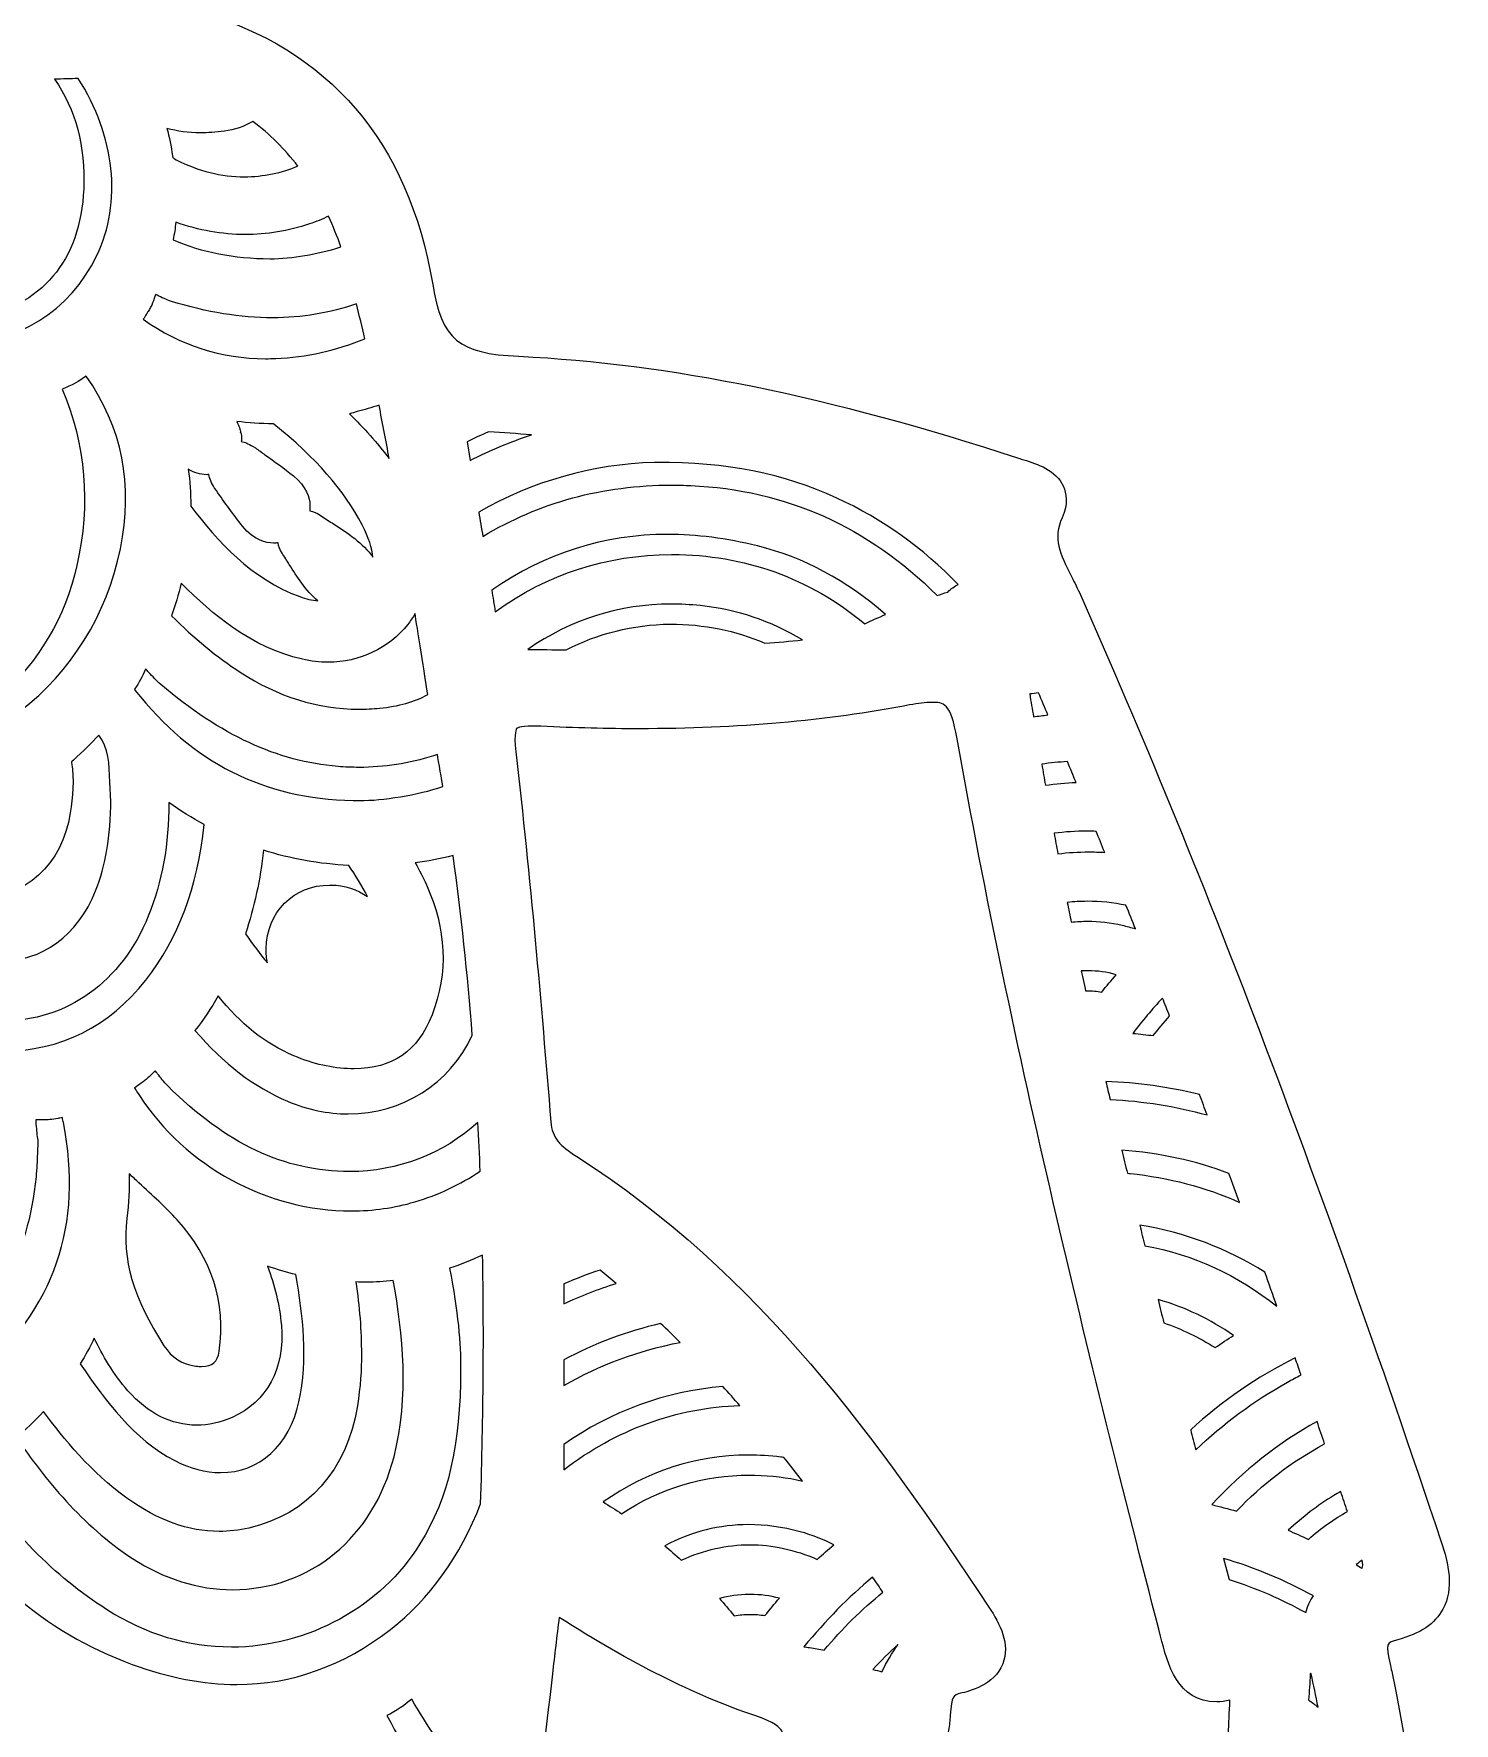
# Model space of a CAD drawing. Extents: x 40 to 1960, y -815 to -185.
# Drawn here: x 808.2 to 974.1, y -598.4 to -401.1 of the extents above; entities that cross this region are included whole.
import ezdxf

# ---------------------------------------------------------------- set-up
doc = ezdxf.new("R2010")
doc.units = 0
doc.header["$MEASUREMENT"] = 0
doc.layers.add('Layer 1', color=7, linetype='Continuous')

# ---------------------------------------------------------------- blocks, each defined once
blk = doc.blocks.new('block 2')
at = {"layer": 'Layer 1', "lineweight": 0}
for points, knots in [([(966.65, -591.68), (966.04, -589.04), (966.18, -589.01), (967.52, -588.66), (970.12, -587.98), (971.84, -586.81), (972.77, -585.09), (974.1, -582.65), (973.42, -579.75), (972.58, -577.24), (958.08, -533.92), (944.69, -498.78), (930.43, -466.66), (930.11, -465.94), (929.75, -465.24), (929.41, -464.57), (927.97, -461.78), (927.2, -460.08), (928.3, -457.65), (929.04, -456.02), (928.78, -454.76), (928.44, -453.99), (927.56, -452.04), (925.39, -451.38), (923.81, -450.89), (923.6, -450.83), (923.39, -450.76), (923.2, -450.7), (901.04, -443.43), (882.49, -439.65), (864.83, -438.8), (857.74, -438.46), (855.86, -436.89), (854.76, -430.4), (851.93, -413.71), (842.7, -402.97), (827.34, -398.49), (826.64, -398.28), (825.94, -398.21), (825.26, -398.14), (824.76, -398.09), (823.84, -398), (823.64, -397.85), (823.64, -397.84), (823.53, -397.67), (823.53, -397.11), (823.52, -395.38), (824.27, -394.51), (826.89, -393.22), (844.83, -384.36), (857.21, -369.74), (866.94, -356.6), (868.21, -354.9), (870.84, -351.35), (867.88, -347.58), (866.56, -345.89), (866.97, -344.51), (867.94, -341.8), (868.06, -341.47), (868.18, -341.14), (868.3, -340.8), (878.96, -309.79), (885.49, -280.97), (888.28, -252.68), (888.31, -252.36), (888.42, -251.91), (888.53, -251.44), (888.91, -249.82), (889.63, -246.79), (887, -245.19), (883.56, -243.09), (883.95, -240.84), (885.02, -236.72), (885.36, -235.42), (885.71, -234.07), (885.83, -232.71), (886.02, -230.78), (886.22, -228.86), (886.43, -226.93), (887.2, -219.73), (887.99, -212.27), (887.46, -204.86), (887.26, -202.09), (887.2, -199.89), (887.16, -198.11), (886.93, -189.5), (885.64, -188.84), (876.69, -188.16), (875.08, -188.04), (873.07, -187.89), (870.69, -187.65), (870, -187.58), (869.34, -187.55), (868.74, -187.55), (865.97, -187.55), (863.99, -188.29), (862.7, -189.82), (860.82, -192.07), (861.09, -195.3), (861.54, -197.87), (863.25, -207.75), (864.87, -217.83), (866.44, -227.58), (866.44, -227.58), (867.33, -233.12), (867.33, -233.12), (867.39, -233.54), (867.53, -233.94), (867.66, -234.3), (863.34, -235.24), (862.99, -238.85), (862.8, -240.85), (862.76, -241.32), (862.72, -241.76), (862.64, -242.14), (858.01, -266.8), (854.54, -293.75), (851.72, -326.96), (851.7, -327.18), (851.69, -327.4), (851.68, -327.61), (851.58, -329.05), (851.5, -329.58), (850.74, -330.31), (843.49, -337.24), (837.44, -345.28), (831.59, -353.05), (830.46, -354.56), (829.32, -356.07), (828.18, -357.58), (827.35, -358.67), (826.64, -359.82), (825.96, -360.94), (825.41, -361.84), (824.87, -362.71), (824.29, -363.53), (822.1, -349.98), (816.64, -336.66), (798.72, -332.25), (798.54, -332.21), (798.45, -332.16), (798.44, -332.16), (798.44, -332.16), (798.44, -332.16), (798.44, -332.16), (798.44, -332.16), (798.36, -332.01), (798.39, -331.61), (798.53, -329.1), (798.3, -326.68), (798.07, -324.33), (797.74, -320.92), (797.43, -317.69), (798.24, -314.36), (799.87, -307.63), (798.06, -300.06), (793.38, -294.11), (789.47, -289.14), (784.26, -286.28), (779.07, -286.28), (778.12, -286.28), (777.17, -286.38), (776.24, -286.57), (774.1, -287.01), (771.98, -287.23), (769.76, -287.23), (767.51, -287.23), (765.17, -287.01), (762.41, -286.54), (759.24, -286.01), (756.03, -285.74), (752.58, -285.74), (747.58, -285.74), (742.18, -286.3), (735.59, -287.51), (735.29, -287.56), (734.99, -287.63), (734.7, -287.69), (734.1, -287.82), (733.57, -287.93), (733.1, -287.93), (732.9, -287.93), (732.71, -287.91), (732.52, -287.87), (730.66, -287.47), (728.78, -287.26), (726.94, -287.26), (720.26, -287.26), (714.1, -290.01), (710.04, -294.8), (705.98, -299.61), (704.36, -305.95), (705.48, -312.66), (706.18, -316.78), (706.04, -320.73), (705.9, -324.91), (705.86, -326.33), (705.81, -327.76), (705.79, -329.19), (705.77, -331.71), (705.34, -332.25), (702.76, -333), (692.47, -335.98), (685.34, -343.15), (682.13, -353.71), (681.18, -356.85), (680.47, -360), (679.73, -363.34), (672.9, -353.02), (664.92, -342.8), (655.99, -332.93), (653.67, -330.36), (652.26, -328.15), (651.97, -324.46), (649.67, -295.75), (646.06, -267.67), (641.24, -241.02), (641.2, -240.76), (641.16, -240.47), (641.12, -240.18), (640.87, -238.42), (640.35, -234.74), (636.79, -234.52), (636.58, -234.51), (636.41, -234.49), (636.27, -234.47), (636.31, -234.33), (636.34, -234.18), (636.38, -234.05), (636.48, -233.65), (636.6, -233.2), (636.69, -232.71), (637.02, -230.84), (637.36, -228.97), (637.69, -227.1), (639.01, -219.81), (640.37, -212.28), (641.28, -204.78), (642.3, -196.46), (642.8, -192.28), (640.48, -189.65), (638.82, -187.78), (636.22, -187.54), (634.14, -187.54), (631.85, -187.54), (628.96, -187.86), (624.97, -188.3), (624.97, -188.3), (624.57, -188.34), (624.57, -188.34), (619.48, -188.9), (617.41, -191.06), (616.92, -196.31), (615.57, -210.99), (617.24, -225.38), (619.21, -240.05), (619.28, -240.54), (619.38, -241), (619.47, -241.41), (619.57, -241.86), (619.73, -242.6), (619.69, -242.78), (619.69, -242.78), (619.61, -242.88), (619.32, -243.02), (614.87, -245.24), (615.3, -249.27), (615.58, -251.94), (615.58, -251.94), (615.63, -252.45), (615.63, -252.45), (618.51, -281.06), (625.11, -310.1), (635.81, -341.23), (636.02, -341.84), (636.28, -342.41), (636.53, -342.95), (637.29, -344.61), (637.41, -345.14), (637.13, -345.5), (632.69, -351.26), (636.13, -355.66), (638.65, -358.87), (638.65, -358.87), (638.95, -359.25), (638.95, -359.25), (649.27, -372.49), (661.17, -385.82), (678.19, -393.72), (679.87, -394.5), (680.49, -395.54), (680.47, -397.55), (680.47, -397.66), (680.46, -397.74), (680.46, -397.8), (680.18, -397.89), (679.59, -397.96), (679.21, -398), (678.69, -398.06), (678.15, -398.12), (677.61, -398.26), (672.6, -399.58), (668.29, -401.57), (664.45, -404.37), (653.23, -412.52), (649.79, -424.92), (648.04, -434.8), (647.51, -437.82), (646.98, -438.33), (644.26, -438.41), (627.57, -438.92), (610.32, -441.99), (588.33, -448.37), (587.5, -448.6), (586.59, -448.8), (585.62, -449.01), (582.22, -449.74), (578.35, -450.57), (576.43, -453.83), (575.21, -455.9), (575.04, -458.51), (575.92, -461.8), (575.86, -461.9), (575.81, -462.01), (575.77, -462.11), (566.54, -482.69), (556, -506.68), (547.62, -530.91), (544.53, -539.84), (541.35, -548.9), (538.28, -557.67), (535.8, -564.74), (533.32, -571.81), (530.86, -578.88), (529.98, -581.43), (529.98, -583.47), (530.89, -585.1), (531.68, -586.53), (533.07, -587.48), (535.01, -587.92), (537.39, -588.47), (537.92, -589.15), (537.13, -592.92), (532.62, -614.36), (530.55, -638.04), (530.78, -665.29), (530.8, -666.88), (530.79, -668.3), (530.79, -669.55), (530.77, -675.14), (530.77, -677.94), (532.62, -679.8), (534.23, -681.42), (536.6, -681.55), (539.53, -681.55), (540.23, -681.55), (541.01, -681.54), (541.86, -681.53), (542.9, -681.51), (544.07, -681.5), (545.38, -681.5), (546.14, -681.5), (546.95, -681.5), (547.81, -681.52), (547.81, -681.52), (548.11, -681.52), (548.11, -681.52), (555.36, -681.52), (556.24, -676.77), (556.27, -673.19), (556.29, -670.8), (556.48, -668.32), (556.67, -665.93), (556.88, -663.36), (557.09, -660.71), (557.1, -658.05), (557.11, -653.33), (557.17, -648.53), (557.23, -643.88), (557.43, -628.6), (557.63, -612.81), (556.2, -597.23), (556.16, -596.77), (556.05, -596.29), (555.94, -595.79), (555.91, -595.69), (555.88, -595.55), (555.85, -595.41), (556.7, -595.64), (557.47, -595.75), (558.18, -595.75), (562.36, -595.75), (563.29, -592.14), (563.84, -589.99), (563.84, -589.99), (563.9, -589.78), (563.9, -589.78), (575.07, -546.76), (582.56, -513.46), (588.18, -481.82), (588.74, -478.68), (589.38, -478.68), (590.07, -478.68), (590.54, -478.68), (591.14, -478.77), (591.92, -478.94), (601.8, -481.18), (612.43, -482.23), (625.38, -482.23), (628.94, -482.23), (632.75, -482.15), (637.04, -481.99), (637.25, -481.98), (637.45, -481.98), (637.64, -481.98), (639.1, -481.98), (639.49, -482.22), (639.5, -482.22), (639.5, -482.22), (639.5, -482.22), (639.5, -482.22), (639.53, -482.27), (639.75, -482.74), (639.46, -484.73), (637.38, -499.13), (635.63, -512.13), (635.27, -525.36), (635.17, -528.86), (634.08, -530.76), (630.95, -532.9), (610.63, -546.77), (596.27, -566.4), (583.78, -585.53), (582.24, -587.9), (581.8, -589.94), (582.47, -591.59), (582.85, -592.5), (583.73, -593.69), (585.79, -594.13), (588.57, -594.74), (588.85, -596.19), (589.21, -599.41), (589.28, -600.04), (589.35, -600.69), (589.46, -601.33), (597.17, -646.35), (609.09, -690.15), (624.87, -731.49), (625.86, -734.08), (626.03, -736.33), (625.41, -738.78), (620.87, -756.68), (618.25, -774.61), (616.28, -789.79), (615.19, -798.2), (614.64, -802.43), (616.68, -805.53), (618.75, -808.69), (622.68, -809.55), (630.5, -811.27), (630.5, -811.27), (631.9, -811.58), (631.9, -811.58), (633.63, -811.96), (635.07, -812.14), (636.3, -812.14), (643.36, -812.14), (643.79, -805.65), (643.99, -802.53), (645.28, -782.97), (646.39, -762.1), (644.51, -740.93), (644.51, -740.93), (644.45, -740.33), (644.45, -740.33), (644.42, -739.94), (644.35, -739.28), (644.33, -738.77), (650.19, -735.26), (648.26, -730.18), (647.08, -727.08), (646.71, -726.11), (646.36, -725.19), (646.22, -724.42), (645.54, -720.56), (644.41, -716.78), (643.32, -713.12), (642.85, -711.54), (642.37, -709.9), (641.93, -708.3), (633.14, -676.22), (622.38, -641.64), (609.04, -602.59), (608.81, -601.91), (608.45, -601.28), (608.11, -600.67), (607.9, -600.32), (607.59, -599.77), (607.45, -599.42), (607.55, -599.37), (607.67, -599.31), (607.85, -599.24), (617.5, -595.61), (626.46, -590.81), (634.76, -586), (634.93, -587.56), (635.07, -588.84), (635.16, -590.13), (636.8, -613.48), (640.99, -633.67), (647.99, -651.85), (654.9, -669.82), (664.79, -689.74), (685.79, -701.24), (686.8, -701.79), (687.74, -703.2), (688.66, -704.57), (688.91, -704.94), (689.16, -705.32), (689.41, -705.67), (703.55, -725.84), (727.07, -737.88), (752.31, -737.88), (769.61, -737.88), (786.31, -731.98), (799.33, -721.28), (804.79, -716.79), (809.78, -711.66), (814.61, -706.71), (820.69, -700.46), (826.98, -694), (834.18, -688.89), (835.29, -688.1), (836.07, -687.05), (836.75, -686.12), (836.95, -685.86), (837.15, -685.59), (837.36, -685.33), (855.78, -662.36), (862.26, -635.24), (865.85, -614.19), (867.06, -607.11), (867.88, -600.09), (868.75, -592.65), (869, -590.49), (869.26, -588.28), (869.53, -586.05), (877.97, -591.46), (885.17, -595.06), (892.5, -597.57), (894.67, -598.31), (895.35, -598.93), (895.54, -599.32), (895.98, -600.22), (895.14, -602.61), (894.87, -603.39), (879.64, -646.9), (867.16, -687.77), (856.72, -728.33), (856.63, -728.7), (856.5, -729.1), (856.37, -729.52), (855.72, -731.58), (854.36, -735.88), (858.15, -737.41), (860.09, -738.19), (859.99, -738.67), (859.53, -740.97), (859.39, -741.65), (859.25, -742.36), (859.19, -743.11), (857.94, -761.33), (858.28, -780.91), (860.24, -804.71), (860.67, -809.85), (862.85, -812.46), (866.74, -812.46), (867.8, -812.46), (868.98, -812.26), (870.33, -811.84), (873.72, -810.78), (877.48, -810.15), (881.22, -810), (882.94, -809.94), (885.41, -809.64), (887.04, -807.82), (888.76, -805.9), (888.72, -803.19), (888.55, -800.81), (887.14, -781.4), (883.98, -761.52), (878.9, -740.05), (878.1, -736.68), (878.25, -733.89), (879.4, -730.71), (883.77, -718.62), (888.86, -704.28), (893.47, -689.69), (901.9, -662.96), (908.75, -634.22), (915.02, -599.24), (915.13, -598.65), (915.17, -598.06), (915.21, -597.49), (915.38, -595.24), (915.57, -595.12), (916.42, -594.92), (917.39, -594.69), (920.35, -594), (921.35, -591.48), (922.27, -589.18), (921.05, -586.83), (919.73, -584.85), (907.05, -565.68), (892.89, -545.84), (871.58, -532.22), (869.62, -530.97), (868.72, -530.09), (868.56, -528.18), (867.43, -514.42), (866.18, -499.75), (864.47, -484.97), (864.21, -482.69), (864.55, -482.26), (864.56, -482.25), (864.56, -482.25), (864.86, -481.98), (866.47, -481.98), (866.76, -481.98), (867.06, -481.99), (867.39, -482), (871.36, -482.19), (875.23, -482.29), (878.89, -482.29), (890.42, -482.29), (900.75, -481.38), (910.48, -479.51), (911.51, -479.31), (912.34, -479.21), (913.02, -479.21), (914.47, -479.21), (915.26, -479.21), (916.02, -483.45), (922.55, -520.11), (931.6, -556.58), (939.58, -587.42), (939.58, -587.42), (939.8, -588.25), (939.8, -588.25), (940.61, -591.49), (941.72, -595.91), (946.35, -595.91), (946.84, -595.91), (947.35, -595.86), (947.9, -595.74), (947.83, -597.15), (947.77, -598.42), (947.69, -599.69), (946.18, -623.05), (946.21, -647.24), (947.77, -673.65), (947.88, -675.6), (948.23, -681.53), (954.78, -681.53), (955.18, -681.53), (955.6, -681.51), (956.04, -681.46), (956.52, -681.42), (957.05, -681.39), (957.66, -681.39), (958.3, -681.39), (958.94, -681.42), (959.58, -681.44), (960.15, -681.46), (960.72, -681.48), (961.3, -681.49), (962.19, -681.5), (963.01, -681.51), (963.75, -681.51), (963.75, -681.51), (963.75, -681.51), (963.75, -681.51), (972.67, -681.51), (973.09, -678.88), (973.18, -669.75), (973.46, -639.57), (971.45, -615.04), (966.84, -592.55), (966.78, -592.27), (966.72, -591.98), (966.65, -591.68)], [0, 0, 0, 0, 1, 1, 1, 2, 2, 2, 3, 3, 3, 4, 4, 4, 5, 5, 5, 6, 6, 6, 7, 7, 7, 8, 8, 8, 9, 9, 9, 10, 10, 10, 11, 11, 11, 12, 12, 12, 13, 13, 13, 14, 14, 14, 15, 15, 15, 16, 16, 16, 17, 17, 17, 18, 18, 18, 19, 19, 19, 20, 20, 20, 21, 21, 21, 22, 22, 22, 23, 23, 23, 24, 24, 24, 25, 25, 25, 26, 26, 26, 27, 27, 27, 28, 28, 28, 29, 29, 29, 30, 30, 30, 31, 31, 31, 32, 32, 32, 33, 33, 33, 34, 34, 34, 35, 35, 35, 36, 36, 36, 37, 37, 37, 38, 38, 38, 39, 39, 39, 40, 40, 40, 41, 41, 41, 42, 42, 42, 43, 43, 43, 44, 44, 44, 45, 45, 45, 46, 46, 46, 47, 47, 47, 48, 48, 48, 49, 49, 49, 50, 50, 50, 51, 51, 51, 52, 52, 52, 53, 53, 53, 54, 54, 54, 55, 55, 55, 56, 56, 56, 57, 57, 57, 58, 58, 58, 59, 59, 59, 60, 60, 60, 61, 61, 61, 62, 62, 62, 63, 63, 63, 64, 64, 64, 65, 65, 65, 66, 66, 66, 67, 67, 67, 68, 68, 68, 69, 69, 69, 70, 70, 70, 71, 71, 71, 72, 72, 72, 73, 73, 73, 74, 74, 74, 75, 75, 75, 76, 76, 76, 77, 77, 77, 78, 78, 78, 79, 79, 79, 80, 80, 80, 81, 81, 81, 82, 82, 82, 83, 83, 83, 84, 84, 84, 85, 85, 85, 86, 86, 86, 87, 87, 87, 88, 88, 88, 89, 89, 89, 90, 90, 90, 91, 91, 91, 92, 92, 92, 93, 93, 93, 94, 94, 94, 95, 95, 95, 96, 96, 96, 97, 97, 97, 98, 98, 98, 99, 99, 99, 100, 100, 100, 101, 101, 101, 102, 102, 102, 103, 103, 103, 104, 104, 104, 105, 105, 105, 106, 106, 106, 107, 107, 107, 108, 108, 108, 109, 109, 109, 110, 110, 110, 111, 111, 111, 112, 112, 112, 113, 113, 113, 114, 114, 114, 115, 115, 115, 116, 116, 116, 117, 117, 117, 118, 118, 118, 119, 119, 119, 120, 120, 120, 121, 121, 121, 122, 122, 122, 123, 123, 123, 124, 124, 124, 125, 125, 125, 126, 126, 126, 127, 127, 127, 128, 128, 128, 129, 129, 129, 130, 130, 130, 131, 131, 131, 132, 132, 132, 133, 133, 133, 134, 134, 134, 135, 135, 135, 136, 136, 136, 137, 137, 137, 138, 138, 138, 139, 139, 139, 140, 140, 140, 141, 141, 141, 142, 142, 142, 143, 143, 143, 144, 144, 144, 145, 145, 145, 146, 146, 146, 147, 147, 147, 148, 148, 148, 149, 149, 149, 150, 150, 150, 151, 151, 151, 152, 152, 152, 153, 153, 153, 154, 154, 154, 155, 155, 155, 156, 156, 156, 157, 157, 157, 158, 158, 158, 159, 159, 159, 160, 160, 160, 161, 161, 161, 162, 162, 162, 163, 163, 163, 164, 164, 164, 165, 165, 165, 166, 166, 166, 167, 167, 167, 168, 168, 168, 169, 169, 169, 170, 170, 170, 171, 171, 171, 172, 172, 172, 173, 173, 173, 174, 174, 174, 175, 175, 175, 176, 176, 176, 177, 177, 177, 178, 178, 178, 179, 179, 179, 180, 180, 180, 181, 181, 181, 182, 182, 182, 183, 183, 183, 184, 184, 184, 185, 185, 185, 186, 186, 186, 187, 187, 187, 188, 188, 188, 189, 189, 189, 190, 190, 190, 191, 191, 191, 192, 192, 192, 193, 193, 193, 194, 194, 194, 195, 195, 195, 196, 196, 196, 197, 197, 197, 198, 198, 198, 199, 199, 199, 200, 200, 200, 201, 201, 201, 202, 202, 202, 203, 203, 203, 204, 204, 204, 205, 205, 205, 206, 206, 206, 207, 207, 207, 208, 208, 208, 209, 209, 209, 210, 210, 210, 211, 211, 211, 212, 212, 212, 213, 213, 213, 214, 214, 214, 215, 215, 215, 216, 216, 216, 217, 217, 217, 218, 218, 218, 219, 219, 219, 220, 220, 220, 221, 221, 221, 222, 222, 222, 223, 223, 223, 224, 224, 224, 225, 225, 225, 226, 226, 226, 227, 227, 227, 228, 228, 228, 229, 229, 229, 230, 230, 230, 230]), ([(815.52, -427.03), (812.4, -433.53), (806.17, -437.41), (798.87, -437.41), (796.42, -437.41), (793.94, -436.97), (791.48, -436.11), (786.06, -434.22), (781.87, -430.92), (778.68, -426.04), (779.39, -425.57), (780, -425.02), (780.54, -424.46), (781.29, -425.55), (782.12, -426.63), (783.14, -427.6), (788.07, -432.27), (793.03, -434.54), (798.3, -434.54), (799.27, -434.54), (800.28, -434.46), (801.27, -434.3), (809, -433.09), (813.64, -427.6), (813.99, -419.24), (814.2, -414.27), (813.05, -409.98), (810.58, -406.44), (811.52, -406.41), (812.44, -406.39), (813.35, -406.36), (817.65, -413), (818.49, -420.82), (815.52, -427.03)], [0, 0, 0, 0, 1, 1, 1, 2, 2, 2, 3, 3, 3, 4, 4, 4, 5, 5, 5, 6, 6, 6, 7, 7, 7, 8, 8, 8, 9, 9, 9, 10, 10, 10, 11, 11, 11, 11]), ([(827.62, -412.71), (828.49, -412.71), (829.41, -412.64), (830.42, -412.51), (831.63, -412.35), (832.75, -411.96), (833.74, -411.38), (835.7, -412.84), (837.47, -414.58), (839.02, -416.59), (838.1, -416.98), (837.11, -417.29), (836.04, -417.5), (834.95, -417.72), (833.85, -417.84), (832.76, -417.84), (830.09, -417.84), (827.41, -417.17), (824.78, -415.84), (824.5, -415.7), (824.43, -415.62), (824.43, -415.62), (824.43, -415.62), (824.4, -415.56), (824.37, -415.38), (824.2, -414.27), (823.99, -413.2), (823.72, -412.18), (824.92, -412.53), (826.22, -412.71), (827.62, -412.71)], [0, 0, 0, 0, 1, 1, 1, 2, 2, 2, 3, 3, 3, 4, 4, 4, 5, 5, 5, 6, 6, 6, 7, 7, 7, 8, 8, 8, 9, 9, 9, 10, 10, 10, 10]), ([(842.58, -422.44), (843.12, -423.58), (843.6, -424.77), (844.03, -426.01), (843.99, -426.02), (843.96, -426.03), (843.92, -426.05), (841.3, -426.89), (838.38, -427.38), (835.76, -427.41), (831.48, -427.36), (827.88, -426.66), (824.44, -425.2), (824.58, -424.51), (824.68, -423.82), (824.74, -423.14), (827.43, -424.1), (830.15, -424.58), (832.85, -424.58), (835.36, -424.58), (837.89, -424.16), (840.37, -423.34), (841.13, -423.09), (841.87, -422.79), (842.58, -422.44)], [0, 0, 0, 0, 1, 1, 1, 2, 2, 2, 3, 3, 3, 4, 4, 4, 5, 5, 5, 6, 6, 6, 7, 7, 7, 8, 8, 8, 8]), ([(821.3, -433.91), (821.37, -433.8), (821.43, -433.68), (821.51, -433.57), (821.95, -432.91), (822.2, -432.19), (822.39, -431.61), (822.4, -431.6), (822.4, -431.59), (822.4, -431.58), (822.47, -431.62), (822.53, -431.65), (822.59, -431.67), (823.08, -431.92), (823.64, -432.2), (824.25, -432.39), (828.37, -433.66), (832.34, -434.3), (836.04, -434.3), (839.48, -434.3), (842.77, -433.75), (845.86, -432.66), (846.19, -433.99), (846.51, -435.36), (846.83, -436.75), (843.51, -438.12), (840.01, -438.9), (836.42, -439.06), (836.02, -439.07), (835.63, -439.08), (835.23, -439.08), (830.09, -439.08), (825.28, -437.54), (820.95, -434.48), (821.08, -434.28), (821.19, -434.09), (821.3, -433.91)], [0, 0, 0, 0, 1, 1, 1, 2, 2, 2, 3, 3, 3, 4, 4, 4, 5, 5, 5, 6, 6, 6, 7, 7, 7, 8, 8, 8, 9, 9, 9, 10, 10, 10, 11, 11, 11, 12, 12, 12, 12]), ([(818.27, -461.29), (815.07, -476.9), (801.58, -487.4), (784.66, -487.42), (777.53, -487.04), (767.59, -484.5), (760.56, -474.56), (758.71, -471.94), (757.45, -468.78), (756.73, -464.92), (757.9, -464.74), (758.92, -464.46), (759.81, -464.08), (764.5, -475.96), (776.15, -484.21), (788.28, -484.21), (788.56, -484.21), (788.85, -484.21), (789.14, -484.2), (800.78, -483.81), (810.45, -475.38), (813.19, -463.22), (814.81, -456.04), (814.24, -449.13), (811.48, -442.65), (812.56, -442.2), (813.49, -441.69), (814.28, -441.11), (818.51, -447.16), (819.81, -453.77), (818.27, -461.29)], [0, 0, 0, 0, 1, 1, 1, 2, 2, 2, 3, 3, 3, 4, 4, 4, 5, 5, 5, 6, 6, 6, 7, 7, 7, 8, 8, 8, 9, 9, 9, 10, 10, 10, 10]), ([(849.68, -450.75), (848.27, -448.86), (846.68, -447.14), (845.06, -445.51), (845.35, -445.43), (845.65, -445.34), (845.94, -445.26), (846.77, -445.03), (847.63, -444.79), (848.49, -444.52), (848.9, -446.58), (849.3, -448.66), (849.68, -450.75)], [0, 0, 0, 0, 1, 1, 1, 2, 2, 2, 3, 3, 3, 4, 4, 4, 4]), ([(847.58, -461.98), (846.24, -460.32), (844.52, -459.23), (843.01, -458.26), (842.53, -457.96), (842.06, -457.66), (841.6, -457.34), (841.23, -457.09), (840.82, -456.92), (840.39, -456.85), (840.43, -456.61), (840.43, -456.39), (840.42, -456.19), (840.38, -455.32), (840.01, -454.02), (838.49, -452.77), (837.4, -451.88), (836.26, -451.07), (835.16, -450.29), (834.79, -450.03), (834.42, -449.76), (834.05, -449.5), (833.72, -449.26), (833.39, -449.11), (833.17, -449.01), (833.17, -449.01), (833.04, -448.95), (833.04, -448.95), (832.83, -448.84), (832.62, -448.78), (832.39, -448.74), (832.4, -448.66), (832.42, -448.58), (832.43, -448.5), (832.44, -448.21), (832.4, -447.92), (832.31, -447.65), (832.32, -447.67), (832.32, -447.7), (832.32, -447.7), (832.33, -447.7), (832.33, -447.69), (832.32, -447.68), (832.27, -447.41), (832.15, -446.91), (831.86, -446.4), (833.25, -446.58), (834.66, -446.68), (836.1, -446.68), (836.1, -446.68), (836.15, -446.68), (836.15, -446.68), (836.16, -446.69), (836.17, -446.7), (836.19, -446.71), (841.12, -450.66), (844.4, -454.4), (846.51, -458.48), (847.29, -460), (847.7, -461.21), (847.77, -462.27), (847.71, -462.17), (847.66, -462.08), (847.58, -461.98)], [0, 0, 0, 0, 1, 1, 1, 2, 2, 2, 3, 3, 3, 4, 4, 4, 5, 5, 5, 6, 6, 6, 7, 7, 7, 8, 8, 8, 9, 9, 9, 10, 10, 10, 11, 11, 11, 12, 12, 12, 13, 13, 13, 14, 14, 14, 15, 15, 15, 16, 16, 16, 17, 17, 17, 18, 18, 18, 19, 19, 19, 20, 20, 20, 21, 21, 21, 21]), ([(861.33, -447.61), (862.97, -447.71), (864.63, -447.83), (866.3, -447.98), (863.83, -448.79), (861.44, -449.78), (859.14, -450.97), (859.14, -450.97), (858.77, -448.78), (858.77, -448.78), (859.61, -448.37), (860.46, -447.98), (861.33, -447.61)], [0, 0, 0, 0, 1, 1, 1, 2, 2, 2, 3, 3, 3, 4, 4, 4, 4]), ([(914.92, -466.34), (914.47, -466.47), (914.07, -466.6), (913.68, -466.73), (905.66, -458.7), (895.98, -454.38), (884.91, -453.89), (884.17, -453.86), (883.43, -453.84), (882.7, -453.84), (874.64, -453.84), (867.22, -455.85), (860.62, -459.83), (860.46, -458.89), (860.3, -457.94), (860.15, -456.99), (866.44, -453.38), (873.36, -451.42), (880.67, -451.18), (880.67, -451.18), (880.88, -451.18), (880.88, -451.18), (889.18, -451.18), (895.68, -452.47), (901.96, -455.35), (907.31, -457.81), (912.07, -461.2), (916.15, -465.46), (915.74, -465.65), (915.33, -465.93), (914.92, -466.34)], [0, 0, 0, 0, 1, 1, 1, 2, 2, 2, 3, 3, 3, 4, 4, 4, 5, 5, 5, 6, 6, 6, 7, 7, 7, 8, 8, 8, 9, 9, 9, 10, 10, 10, 10]), ([(826.21, -451.99), (826.87, -452.4), (827.61, -452.62), (828.36, -452.62), (828.36, -452.62), (828.36, -452.62), (828.36, -452.62), (828.45, -452.62), (828.53, -452.6), (828.61, -452.6), (828.69, -453.08), (828.89, -453.61), (829.28, -454.18), (829.28, -454.18), (829.49, -454.48), (829.49, -454.48), (830.45, -455.86), (831.45, -457.29), (832.56, -458.65), (833.89, -460.27), (835.26, -460.61), (836.18, -460.61), (836.18, -460.61), (836.18, -460.61), (836.18, -460.61), (836.33, -460.61), (836.5, -460.6), (836.69, -460.57), (836.76, -461), (836.91, -461.41), (837.16, -461.77), (837.46, -462.21), (837.73, -462.66), (838.01, -463.11), (838.89, -464.52), (839.88, -466.1), (841.35, -467.36), (840.66, -467.29), (839.96, -467.12), (839.24, -466.86), (833.56, -464.8), (829.61, -460.38), (826.49, -456.29), (826.49, -456.27), (826.49, -456.25), (826.49, -456.24), (826.49, -454.8), (826.39, -453.38), (826.21, -451.99)], [0, 0, 0, 0, 1, 1, 1, 2, 2, 2, 3, 3, 3, 4, 4, 4, 5, 5, 5, 6, 6, 6, 7, 7, 7, 8, 8, 8, 9, 9, 9, 10, 10, 10, 11, 11, 11, 12, 12, 12, 13, 13, 13, 14, 14, 14, 15, 15, 15, 16, 16, 16, 16]), ([(905.25, -470.02), (898.73, -464.67), (891.17, -461.95), (882.78, -461.95), (882.78, -461.95), (882.65, -461.95), (882.65, -461.95), (875.06, -461.98), (868.15, -464.22), (862.06, -468.63), (861.93, -467.79), (861.79, -466.95), (861.65, -466.11), (867.93, -461.79), (874.85, -459.6), (882.22, -459.6), (885.57, -459.6), (889.09, -460.05), (892.69, -460.94), (898.08, -462.27), (903.11, -464.96), (907.66, -468.95), (906.86, -469.29), (906.06, -469.64), (905.25, -470.02)], [0, 0, 0, 0, 1, 1, 1, 2, 2, 2, 3, 3, 3, 4, 4, 4, 5, 5, 5, 6, 6, 6, 7, 7, 7, 8, 8, 8, 8]), ([(851.84, -470.1), (852.16, -469.7), (852.44, -469.28), (852.7, -468.85), (852.9, -470.11), (853.89, -476.4), (854.18, -478.3), (852.65, -479.15), (850.79, -479.67), (848.55, -479.89), (847.74, -479.97), (846.93, -480.01), (846.13, -480.01), (841.35, -480.01), (836.69, -478.55), (832.26, -475.68), (829.55, -473.92), (826.93, -471.76), (824.24, -469.09), (824.69, -467.86), (825.06, -466.61), (825.39, -465.3), (829.07, -468.95), (833.51, -472.79), (839.54, -474.18), (840.54, -474.41), (841.55, -474.52), (842.54, -474.52), (846.23, -474.52), (849.62, -472.91), (851.84, -470.1)], [0, 0, 0, 0, 1, 1, 1, 2, 2, 2, 3, 3, 3, 4, 4, 4, 5, 5, 5, 6, 6, 6, 7, 7, 7, 8, 8, 8, 9, 9, 9, 10, 10, 10, 10]), ([(893.57, -472.31), (890.17, -470.83), (886.46, -470.07), (882.5, -470.07), (878.15, -470.15), (874.06, -471.16), (870.36, -473.07), (868.86, -473.06), (867.36, -473.05), (865.86, -473.03), (870.95, -469.51), (876.57, -467.73), (882.61, -467.73), (883.73, -467.73), (884.87, -467.79), (886.02, -467.91), (890.28, -468.35), (894.28, -469.69), (897.97, -471.92), (896.53, -472.06), (895.06, -472.19), (893.57, -472.31)], [0, 0, 0, 0, 1, 1, 1, 2, 2, 2, 3, 3, 3, 4, 4, 4, 5, 5, 5, 6, 6, 6, 7, 7, 7, 7]), ([(821.18, -475.4), (821.2, -475.37), (821.21, -475.34), (821.22, -475.31), (821.35, -475.44), (821.47, -475.58), (821.57, -475.68), (822.02, -476.18), (822.49, -476.69), (823.01, -477.13), (830, -483.06), (836.58, -486.1), (843.7, -486.7), (844.52, -486.76), (845.34, -486.8), (846.15, -486.8), (849.09, -486.8), (852.01, -486.35), (854.84, -485.45), (855, -485.4), (855.16, -485.35), (855.31, -485.29), (855.43, -486), (855.85, -488.5), (855.94, -489.04), (854.42, -489.54), (852.76, -489.94), (851, -490.23), (849.16, -490.53), (847.64, -490.67), (846.23, -490.67), (845.99, -490.67), (845.74, -490.66), (845.45, -490.65), (835, -490.48), (826.67, -486.26), (819.98, -477.77), (819.96, -477.73), (819.93, -477.7), (819.91, -477.67), (820.49, -476.95), (820.86, -476.13), (821.18, -475.4)], [0, 0, 0, 0, 1, 1, 1, 2, 2, 2, 3, 3, 3, 4, 4, 4, 5, 5, 5, 6, 6, 6, 7, 7, 7, 8, 8, 8, 9, 9, 9, 10, 10, 10, 11, 11, 11, 12, 12, 12, 13, 13, 13, 14, 14, 14, 14]), ([(924.5, -478.23), (924.84, -478.18), (925.19, -478.14), (925.53, -478.1), (925.9, -478.96), (926.26, -479.82), (926.63, -480.68), (926.07, -480.74), (925.51, -480.81), (924.95, -480.89), (924.8, -480), (924.65, -479.12), (924.5, -478.23)], [0, 0, 0, 0, 1, 1, 1, 2, 2, 2, 3, 3, 3, 4, 4, 4, 4]), ([(801.49, -502.16), (801.49, -502.16), (801.49, -502.16), (801.49, -502.16), (807.1, -502.16), (811.49, -498.13), (812.41, -492.12), (812.69, -490.26), (812.91, -488.26), (812.58, -486.23), (812.58, -486.2), (812.57, -486.17), (812.57, -486.15), (812.6, -486.11), (812.66, -486.05), (812.78, -485.95), (813.94, -484.91), (814.9, -483.97), (815.74, -483.03), (816.92, -484.53), (816.98, -486.4), (817.05, -488.53), (817.07, -489.19), (817.1, -489.87), (817.16, -490.55), (817.13, -494.94), (816.58, -498.23), (815.38, -501.21), (813.26, -506.45), (809.16, -509.45), (804.13, -509.45), (802.48, -509.45), (800.75, -509.13), (799.01, -508.48), (793.88, -506.6), (789.65, -502.97), (785.67, -497.05), (785.46, -496.75), (785.41, -496.21), (785.39, -495.59), (785.41, -495.6), (785.43, -495.6), (785.46, -495.6), (786.19, -495.61), (786.93, -495.62), (787.66, -495.62), (788.34, -495.62), (789.02, -495.61), (789.73, -495.58), (789.77, -495.62), (789.82, -495.67), (789.89, -495.75), (791.49, -497.66), (793.13, -499.11), (794.9, -500.2), (796.98, -501.48), (799.26, -502.16), (801.49, -502.16)], [0, 0, 0, 0, 1, 1, 1, 2, 2, 2, 3, 3, 3, 4, 4, 4, 5, 5, 5, 6, 6, 6, 7, 7, 7, 8, 8, 8, 9, 9, 9, 10, 10, 10, 11, 11, 11, 12, 12, 12, 13, 13, 13, 14, 14, 14, 15, 15, 15, 16, 16, 16, 17, 17, 17, 18, 18, 18, 19, 19, 19, 19]), ([(925.91, -486.43), (926.92, -486.28), (927.92, -486.18), (928.91, -486.13), (929.25, -486.94), (929.58, -487.75), (929.92, -488.56), (928.74, -488.61), (927.55, -488.72), (926.34, -488.89), (926.2, -488.07), (926.06, -487.25), (925.91, -486.43)], [0, 0, 0, 0, 1, 1, 1, 2, 2, 2, 3, 3, 3, 4, 4, 4, 4]), ([(796.44, -514.79), (799.1, -515.88), (801.79, -516.43), (804.42, -516.43), (812.04, -516.43), (818.44, -511.84), (821.53, -504.16), (823.16, -500.11), (823.95, -495.75), (823.93, -490.89), (825.27, -491.86), (826.66, -492.72), (828.07, -493.48), (827.29, -500.81), (825.05, -506.75), (821.24, -511.63), (816.99, -517.07), (811.23, -519.94), (804.57, -519.94), (801.82, -519.94), (798.94, -519.45), (796.01, -518.48), (791.87, -517.1), (787.97, -514.95), (784.42, -512.07), (784.14, -511.85), (784.01, -511.71), (783.96, -511.64), (783.97, -511.59), (783.99, -511.49), (784.05, -511.33), (784.56, -509.88), (784.87, -508.43), (785.11, -506.94), (785.15, -506.98), (785.19, -507.02), (785.23, -507.06), (788.74, -510.63), (792.41, -513.15), (796.44, -514.79)], [0, 0, 0, 0, 1, 1, 1, 2, 2, 2, 3, 3, 3, 4, 4, 4, 5, 5, 5, 6, 6, 6, 7, 7, 7, 8, 8, 8, 9, 9, 9, 10, 10, 10, 11, 11, 11, 12, 12, 12, 13, 13, 13, 13]), ([(927.35, -494.49), (928.63, -494.33), (929.9, -494.25), (931.16, -494.25), (931.53, -494.25), (931.9, -494.26), (932.27, -494.27), (932.6, -495.09), (932.93, -495.91), (933.27, -496.73), (932.64, -496.69), (932.01, -496.67), (931.37, -496.67), (930.2, -496.67), (929.01, -496.74), (927.8, -496.89), (927.65, -496.09), (927.5, -495.29), (927.35, -494.49)], [0, 0, 0, 0, 1, 1, 1, 2, 2, 2, 3, 3, 3, 4, 4, 4, 5, 5, 5, 6, 6, 6, 6]), ([(857.14, -497.09), (858.08, -503.9), (858.83, -510.93), (859.39, -518.08), (856.73, -523.76), (851.22, -527.26), (844.88, -527.26), (842.51, -527.26), (840.13, -526.76), (837.8, -525.78), (833.9, -524.14), (830.36, -521.43), (826.98, -517.52), (827.98, -516.29), (828.88, -514.95), (829.69, -513.46), (832.28, -516.75), (835.19, -519.05), (838.55, -520.48), (840.83, -521.44), (843.01, -521.94), (845.21, -521.99), (845.33, -521.99), (845.46, -522), (845.58, -522), (850.05, -522), (853.03, -519.94), (854.68, -515.7), (856.59, -510.79), (856.37, -505.67), (854.03, -500.51), (853.63, -499.63), (853.18, -498.78), (852.72, -497.96), (854.14, -497.77), (855.61, -497.49), (857.14, -497.09)], [0, 0, 0, 0, 1, 1, 1, 2, 2, 2, 3, 3, 3, 4, 4, 4, 5, 5, 5, 6, 6, 6, 7, 7, 7, 8, 8, 8, 9, 9, 9, 10, 10, 10, 11, 11, 11, 12, 12, 12, 12]), ([(842.87, -500.54), (842.87, -500.54), (842.72, -500.54), (842.72, -500.54), (838.53, -500.54), (835.34, -503.74), (835.3, -507.99), (835.29, -508.55), (835.34, -509.1), (835.45, -509.63), (834.58, -508.59), (833.74, -507.46), (832.88, -506.22), (833.93, -503.14), (834.63, -499.86), (834.99, -496.46), (838.18, -497.49), (841.52, -498.09), (844.96, -498.24), (845.72, -499.4), (846.48, -500.63), (847.15, -501.89), (845.94, -501.06), (844.47, -500.57), (842.87, -500.54)], [0, 0, 0, 0, 1, 1, 1, 2, 2, 2, 3, 3, 3, 4, 4, 4, 5, 5, 5, 6, 6, 6, 7, 7, 7, 8, 8, 8, 8]), ([(928.89, -502.56), (929.66, -502.48), (930.44, -502.44), (931.23, -502.44), (932.76, -502.44), (934.28, -502.6), (935.75, -502.9), (936.12, -503.81), (936.48, -504.73), (936.85, -505.65), (936.33, -505.49), (935.81, -505.35), (935.29, -505.23), (933.96, -504.92), (932.61, -504.77), (931.27, -504.77), (930.63, -504.77), (929.99, -504.8), (929.35, -504.87), (929.19, -504.1), (929.04, -503.33), (928.89, -502.56)], [0, 0, 0, 0, 1, 1, 1, 2, 2, 2, 3, 3, 3, 4, 4, 4, 5, 5, 5, 6, 6, 6, 7, 7, 7, 7]), ([(931.18, -512.88), (931.13, -512.88), (931.08, -512.88), (931.04, -512.88), (930.9, -512.27), (930.57, -510.73), (930.53, -510.56), (930.72, -510.55), (930.91, -510.55), (931.1, -510.55), (931.11, -510.55), (931.32, -510.55), (931.32, -510.55), (932.41, -510.55), (933.5, -510.7), (934.62, -511.01), (934.03, -511.68), (933.46, -512.35), (932.93, -513.03), (932.35, -512.93), (931.76, -512.88), (931.18, -512.88)], [0, 0, 0, 0, 1, 1, 1, 2, 2, 2, 3, 3, 3, 4, 4, 4, 5, 5, 5, 6, 6, 6, 7, 7, 7, 7]), ([(940.84, -515.85), (940.18, -516.59), (939.54, -517.35), (938.93, -518.12), (938.19, -518.03), (937.39, -517.94), (936.54, -517.86), (937.65, -516.42), (938.81, -515.03), (940.02, -513.73), (940.29, -514.43), (940.57, -515.14), (940.84, -515.85)], [0, 0, 0, 0, 1, 1, 1, 2, 2, 2, 3, 3, 3, 4, 4, 4, 4]), ([(845.27, -538.59), (835.43, -538.59), (825.93, -533.43), (820.49, -525.12), (820.3, -524.82), (820.1, -524.51), (819.93, -524.24), (820.18, -524.05), (820.47, -523.85), (820.72, -523.68), (821.29, -523.3), (821.75, -522.83), (822.15, -522.42), (822.21, -522.35), (822.28, -522.29), (822.35, -522.22), (822.45, -522.35), (822.55, -522.48), (822.63, -522.59), (822.96, -523.03), (823.33, -523.52), (823.77, -523.96), (830.65, -530.79), (837.41, -533.98), (845.07, -534), (850.69, -534), (855.98, -531.92), (860.05, -528.26), (860.15, -530.15), (860.23, -532.05), (860.31, -533.94), (857.98, -535.52), (855.41, -536.73), (852.66, -537.54), (850.29, -538.24), (847.81, -538.59), (845.27, -538.59)], [0, 0, 0, 0, 1, 1, 1, 2, 2, 2, 3, 3, 3, 4, 4, 4, 5, 5, 5, 6, 6, 6, 7, 7, 7, 8, 8, 8, 9, 9, 9, 10, 10, 10, 11, 11, 11, 12, 12, 12, 12]), ([(933.41, -523.48), (937.1, -523.61), (940.76, -524.12), (944.34, -525), (944.64, -525.8), (944.94, -526.6), (945.24, -527.39), (941.54, -526.37), (937.74, -525.76), (933.89, -525.58), (933.73, -524.88), (933.57, -524.18), (933.41, -523.48)], [0, 0, 0, 0, 1, 1, 1, 2, 2, 2, 3, 3, 3, 4, 4, 4, 4]), ([(785.44, -563.67), (783.47, -563.67), (781.41, -563.46), (779.32, -563.04), (766.85, -560.55), (758.01, -548.85), (756.37, -538.66), (757.53, -538.53), (758.65, -538.24), (759.65, -537.8), (761.61, -544.04), (765.13, -549.3), (770.41, -553.84), (774.22, -557.13), (779.27, -558.94), (784.62, -558.94), (789.11, -558.94), (793.47, -557.67), (796.89, -555.37), (803.64, -550.83), (807.52, -543.84), (808.42, -534.61), (808.51, -533.69), (808.54, -532.77), (808.58, -531.89), (808.59, -531.5), (808.61, -531.11), (808.63, -530.72), (808.64, -530.46), (808.61, -530.2), (808.54, -529.96), (808.52, -529.62), (808.49, -529.29), (808.46, -528.96), (808.43, -528.68), (808.39, -528.28), (808.38, -527.95), (808.42, -527.95), (809.21, -527.96), (809.21, -527.96), (809.73, -527.96), (810.35, -527.94), (810.96, -527.81), (811.12, -527.77), (811.31, -527.73), (811.5, -527.69), (811.54, -527.9), (811.58, -528.1), (811.61, -528.27), (813.99, -540.19), (810.55, -550.14), (801.39, -557.85), (796.81, -561.71), (791.44, -563.67), (785.44, -563.67)], [0, 0, 0, 0, 1, 1, 1, 2, 2, 2, 3, 3, 3, 4, 4, 4, 5, 5, 5, 6, 6, 6, 7, 7, 7, 8, 8, 8, 9, 9, 9, 10, 10, 10, 11, 11, 11, 12, 12, 12, 13, 13, 13, 14, 14, 14, 15, 15, 15, 16, 16, 16, 17, 17, 17, 18, 18, 18, 18]), ([(935.91, -534.19), (935.7, -533.29), (935.48, -532.4), (935.27, -531.5), (939.67, -531.83), (943.86, -532.73), (947.78, -534.21), (948.19, -535.33), (948.61, -536.46), (949.02, -537.59), (945.01, -535.82), (940.72, -534.69), (936.23, -534.22), (936.12, -534.21), (936.02, -534.2), (935.91, -534.19)], [0, 0, 0, 0, 1, 1, 1, 2, 2, 2, 3, 3, 3, 4, 4, 4, 5, 5, 5, 5]), ([(829.81, -554.97), (829.62, -556.26), (829.04, -556.76), (827.77, -556.76), (827.56, -556.76), (827.33, -556.75), (827.09, -556.72), (825.49, -556.5), (824.27, -555.72), (823.37, -554.34), (819.77, -548.81), (818.44, -544.22), (819.04, -539.47), (819.26, -537.73), (819.32, -535.98), (819.3, -534.26), (819.68, -534.61), (820.06, -534.96), (820.44, -535.31), (822.03, -536.78), (823.54, -538.16), (824.91, -539.65), (828.94, -544.04), (830.64, -549.34), (829.81, -554.97)], [0, 0, 0, 0, 1, 1, 1, 2, 2, 2, 3, 3, 3, 4, 4, 4, 5, 5, 5, 6, 6, 6, 7, 7, 7, 8, 8, 8, 8]), ([(937.36, -540.25), (942.66, -541.12), (947.65, -543), (951.98, -545.76), (952.45, -547.09), (952.92, -548.41), (953.39, -549.73), (948.78, -546.05), (943.59, -543.67), (937.95, -542.66), (937.75, -541.85), (937.56, -541.05), (937.36, -540.25)], [0, 0, 0, 0, 1, 1, 1, 2, 2, 2, 3, 3, 3, 4, 4, 4, 4]), ([(860.36, -572.78), (858.02, -578.86), (854.38, -583.93), (849.83, -587.46), (844.34, -591.72), (838.3, -593.89), (831.87, -593.89), (827.99, -593.89), (823.88, -593.1), (819.66, -591.55), (809.31, -587.74), (801.24, -580.69), (795.65, -570.57), (797.13, -570.21), (798.82, -569.62), (800.36, -568.52), (805.38, -575.98), (810.56, -581.25), (816.66, -585.13), (821.27, -588.05), (826.18, -589.53), (831.25, -589.53), (840.14, -589.53), (848.78, -584.8), (853.27, -577.48), (856.61, -572.05), (858.02, -565.92), (858.02, -557.05), (858.08, -554.14), (857.68, -550.39), (856.74, -545.27), (858.01, -544.88), (859.29, -544.37), (860.59, -543.74), (860.76, -552.9), (860.68, -562.44), (860.36, -572.78)], [0, 0, 0, 0, 1, 1, 1, 2, 2, 2, 3, 3, 3, 4, 4, 4, 5, 5, 5, 6, 6, 6, 7, 7, 7, 8, 8, 8, 9, 9, 9, 10, 10, 10, 11, 11, 11, 12, 12, 12, 12]), ([(837.08, -551.94), (836.88, -549.54), (836.29, -547.29), (835.47, -545.04), (836.61, -545.44), (837.7, -545.76), (838.79, -546.02), (839.59, -550.81), (840.22, -555.88), (839.13, -560.88), (838.02, -565.99), (834.51, -569.15), (829.98, -569.15), (828.23, -569.15), (826.43, -568.68), (824.64, -567.75), (819.8, -565.24), (816.6, -560.82), (813.58, -556.44), (814.19, -555.46), (814.74, -554.45), (815.23, -553.44), (816.18, -555.47), (817.43, -557.63), (819.16, -559.6), (821.47, -562.22), (824.25, -563.61), (827.18, -563.61), (828.56, -563.61), (829.96, -563.31), (831.33, -562.7), (835.4, -560.92), (837.49, -557), (837.08, -551.94)], [0, 0, 0, 0, 1, 1, 1, 2, 2, 2, 3, 3, 3, 4, 4, 4, 5, 5, 5, 6, 6, 6, 7, 7, 7, 8, 8, 8, 9, 9, 9, 10, 10, 10, 11, 11, 11, 11]), ([(874.31, -545.5), (874.95, -546.02), (875.58, -546.55), (876.19, -547.07), (874.1, -547.72), (872.05, -548.51), (870.06, -549.44), (870.06, -549.44), (870.06, -547.12), (870.06, -547.12), (871.45, -546.52), (872.87, -545.98), (874.31, -545.5)], [0, 0, 0, 0, 1, 1, 1, 2, 2, 2, 3, 3, 3, 4, 4, 4, 4]), ([(809.31, -562.01), (811.67, -565.25), (814.83, -569.1), (819.04, -572.12), (822.68, -574.74), (826.21, -576.02), (829.82, -576.02), (830.96, -576.02), (832.13, -575.89), (833.28, -575.62), (840.15, -574.06), (844.77, -568.86), (845.96, -561.36), (846.31, -559.16), (846.47, -557.06), (846.43, -555.36), (846.43, -552.52), (846.22, -549.8), (845.77, -546.89), (846.18, -546.91), (846.58, -546.92), (846.98, -546.92), (848.07, -546.92), (849.13, -546.85), (850.16, -546.72), (851.27, -552.98), (852.05, -560.22), (850.24, -567.3), (847.83, -576.73), (840.43, -582.82), (831.38, -582.82), (827.38, -582.82), (823.34, -581.56), (819.69, -579.18), (813.79, -575.32), (809.5, -569.93), (806.08, -565.02), (807.2, -564.16), (808.28, -563.15), (809.31, -562.01)], [0, 0, 0, 0, 1, 1, 1, 2, 2, 2, 3, 3, 3, 4, 4, 4, 5, 5, 5, 6, 6, 6, 7, 7, 7, 8, 8, 8, 9, 9, 9, 10, 10, 10, 11, 11, 11, 12, 12, 12, 13, 13, 13, 13]), ([(940.17, -551.67), (939.94, -550.76), (939.72, -549.86), (939.5, -548.95), (942.62, -549.83), (945.57, -551.23), (948.33, -553.14), (947.62, -553.57), (946.91, -554.04), (946.18, -554.56), (944.27, -553.35), (942.25, -552.39), (940.17, -551.67)], [0, 0, 0, 0, 1, 1, 1, 2, 2, 2, 3, 3, 3, 4, 4, 4, 4]), ([(870.06, -556), (873.64, -554.08), (877.44, -552.65), (881.39, -551.74), (882.16, -552.47), (882.93, -553.21), (883.68, -553.95), (878.88, -554.86), (874.28, -556.56), (870.06, -558.99), (870.06, -558.99), (870.06, -556), (870.06, -556)], [0, 0, 0, 0, 1, 1, 1, 2, 2, 2, 3, 3, 3, 4, 4, 4, 4]), ([(943.31, -564.16), (946.97, -560.8), (951.06, -557.99), (955.51, -555.76), (955.74, -556.42), (955.97, -557.08), (956.2, -557.74), (955.65, -558.02), (955.13, -558.3), (954.63, -558.58), (950.69, -560.79), (947.1, -563.44), (943.91, -566.5), (943.71, -565.72), (943.51, -564.94), (943.31, -564.16)], [0, 0, 0, 0, 1, 1, 1, 2, 2, 2, 3, 3, 3, 4, 4, 4, 5, 5, 5, 5]), ([(870.06, -565.88), (875.57, -561.99), (881.95, -559.66), (888.64, -559.1), (889.32, -559.83), (889.99, -560.57), (890.65, -561.31), (883.23, -561.55), (876.17, -564.13), (870.06, -568.83), (870.06, -568.83), (870.06, -565.88), (870.06, -565.88)], [0, 0, 0, 0, 1, 1, 1, 2, 2, 2, 3, 3, 3, 4, 4, 4, 4]), ([(945.77, -572.89), (949.47, -568.89), (953.59, -565.64), (958.08, -563.2), (958.37, -564.07), (958.67, -564.93), (958.96, -565.8), (955.08, -567.87), (951.63, -570.5), (948.68, -573.66), (947.67, -573.37), (946.7, -573.12), (945.77, -572.89)], [0, 0, 0, 0, 1, 1, 1, 2, 2, 2, 3, 3, 3, 4, 4, 4, 4]), ([(895.44, -567.33), (895.55, -567.34), (895.66, -567.36), (895.77, -567.37), (896.52, -568.29), (897.25, -569.21), (897.97, -570.13), (896.17, -569.72), (894.31, -569.49), (892.41, -569.46), (892.21, -569.45), (892.01, -569.45), (891.81, -569.45), (886.41, -569.45), (881.37, -570.96), (876.82, -573.95), (876.14, -573.49), (875.43, -573.03), (874.68, -572.58), (879.83, -568.95), (885.52, -567.11), (891.64, -567.11), (892.88, -567.11), (894.16, -567.18), (895.44, -567.33)], [0, 0, 0, 0, 1, 1, 1, 2, 2, 2, 3, 3, 3, 4, 4, 4, 5, 5, 5, 6, 6, 6, 7, 7, 7, 8, 8, 8, 8]), ([(960.84, -571.36), (961.1, -572.14), (961.36, -572.92), (961.61, -573.7), (960.15, -574.53), (958.54, -575.59), (957.06, -576.95), (956.24, -576.55), (955.45, -576.2), (954.68, -575.88), (956.4, -574.36), (958.12, -572.96), (960.05, -571.82), (960.31, -571.67), (960.57, -571.51), (960.84, -571.36)], [0, 0, 0, 0, 1, 1, 1, 2, 2, 2, 3, 3, 3, 4, 4, 4, 5, 5, 5, 5]), ([(899.69, -579.28), (897.07, -578.15), (894.42, -577.57), (891.81, -577.57), (889.12, -577.57), (886.43, -578.18), (883.79, -579.38), (883.14, -578.77), (882.51, -578.21), (881.87, -577.69), (885.03, -576.05), (888.31, -575.22), (891.66, -575.22), (893.6, -575.22), (895.63, -575.5), (897.67, -576.05), (899.06, -576.43), (900.37, -576.93), (901.62, -577.58), (900.97, -578.13), (900.32, -578.69), (899.69, -579.28)], [0, 0, 0, 0, 1, 1, 1, 2, 2, 2, 3, 3, 3, 4, 4, 4, 5, 5, 5, 6, 6, 6, 7, 7, 7, 7]), ([(947.79, -581.63), (947.79, -581.63), (947.16, -579.17), (947.16, -579.17), (950.8, -580.25), (954.31, -581.71), (957.65, -583.55), (957.21, -584.15), (956.93, -584.81), (956.76, -585.49), (953.97, -583.94), (950.97, -582.65), (947.79, -581.63)], [0, 0, 0, 0, 1, 1, 1, 2, 2, 2, 3, 3, 3, 4, 4, 4, 4]), ([(963.36, -579.36), (963.43, -579.77), (963.44, -580.12), (963.34, -580.3), (963.33, -580.31), (963.33, -580.32), (963.32, -580.32), (963.1, -580.18), (962.87, -580.03), (962.65, -579.88), (962.88, -579.7), (963.12, -579.52), (963.36, -579.36)], [0, 0, 0, 0, 1, 1, 1, 2, 2, 2, 3, 3, 3, 4, 4, 4, 4]), ([(906.15, -581.34), (906.55, -581.93), (906.95, -582.52), (907.35, -583.1), (904.88, -585.13), (902.58, -587.4), (900.51, -589.87), (899.97, -589.77), (899.39, -589.67), (898.77, -589.58), (898.55, -589.55), (898.34, -589.52), (898.12, -589.49), (900.65, -586.43), (903.33, -583.7), (906.15, -581.34)], [0, 0, 0, 0, 1, 1, 1, 2, 2, 2, 3, 3, 3, 4, 4, 4, 5, 5, 5, 5]), ([(893.57, -585.85), (892.99, -585.75), (892.4, -585.7), (891.82, -585.7), (891.2, -585.7), (890.58, -585.76), (889.97, -585.87), (889.39, -585.15), (888.82, -584.48), (888.25, -583.85), (889.38, -583.54), (890.52, -583.38), (891.71, -583.38), (891.71, -583.38), (891.91, -583.38), (891.91, -583.38), (893.04, -583.38), (894.15, -583.52), (895.26, -583.82), (894.7, -584.46), (894.14, -585.13), (893.57, -585.85)], [0, 0, 0, 0, 1, 1, 1, 2, 2, 2, 3, 3, 3, 4, 4, 4, 5, 5, 5, 6, 6, 6, 7, 7, 7, 7]), ([(906.18, -592.14), (907.13, -591.11), (908.12, -590.14), (909.13, -589.21), (908.43, -590.22), (907.8, -591.28), (907.24, -592.41), (906.89, -592.31), (906.53, -592.23), (906.18, -592.14)], [0, 0, 0, 0, 1, 1, 1, 2, 2, 2, 3, 3, 3, 3]), ([(957.09, -595.71), (957.15, -594.71), (957.22, -593.71), (957.28, -592.71), (957.28, -592.67), (957.29, -592.63), (957.29, -592.58), (957.32, -592.61), (957.36, -592.63), (957.39, -592.65), (957.67, -593.94), (957.93, -595.23), (958.19, -596.52), (957.83, -596.24), (957.46, -595.97), (957.09, -595.71)], [0, 0, 0, 0, 1, 1, 1, 2, 2, 2, 3, 3, 3, 4, 4, 4, 5, 5, 5, 5]), ([(857.71, -609.23), (854.57, -605.93), (851.78, -602.01), (849.4, -597.51), (850.52, -596.99), (851.51, -596.28), (852.32, -595.6), (854.04, -598.7), (856.07, -601.54), (858.39, -604.07), (858.18, -605.81), (857.96, -607.53), (857.71, -609.23)], [0, 0, 0, 0, 1, 1, 1, 2, 2, 2, 3, 3, 3, 4, 4, 4, 4])]:
    blk.add_open_spline(points, degree=3, knots=knots, dxfattribs=at)

msp = doc.modelspace()

# ---------------------------------------------------------------- block references
at = {"layer": 'Layer 1'}
msp.add_blockref('block 2', (0, 0), dxfattribs=at)

doc.saveas('drawing.dxf')
